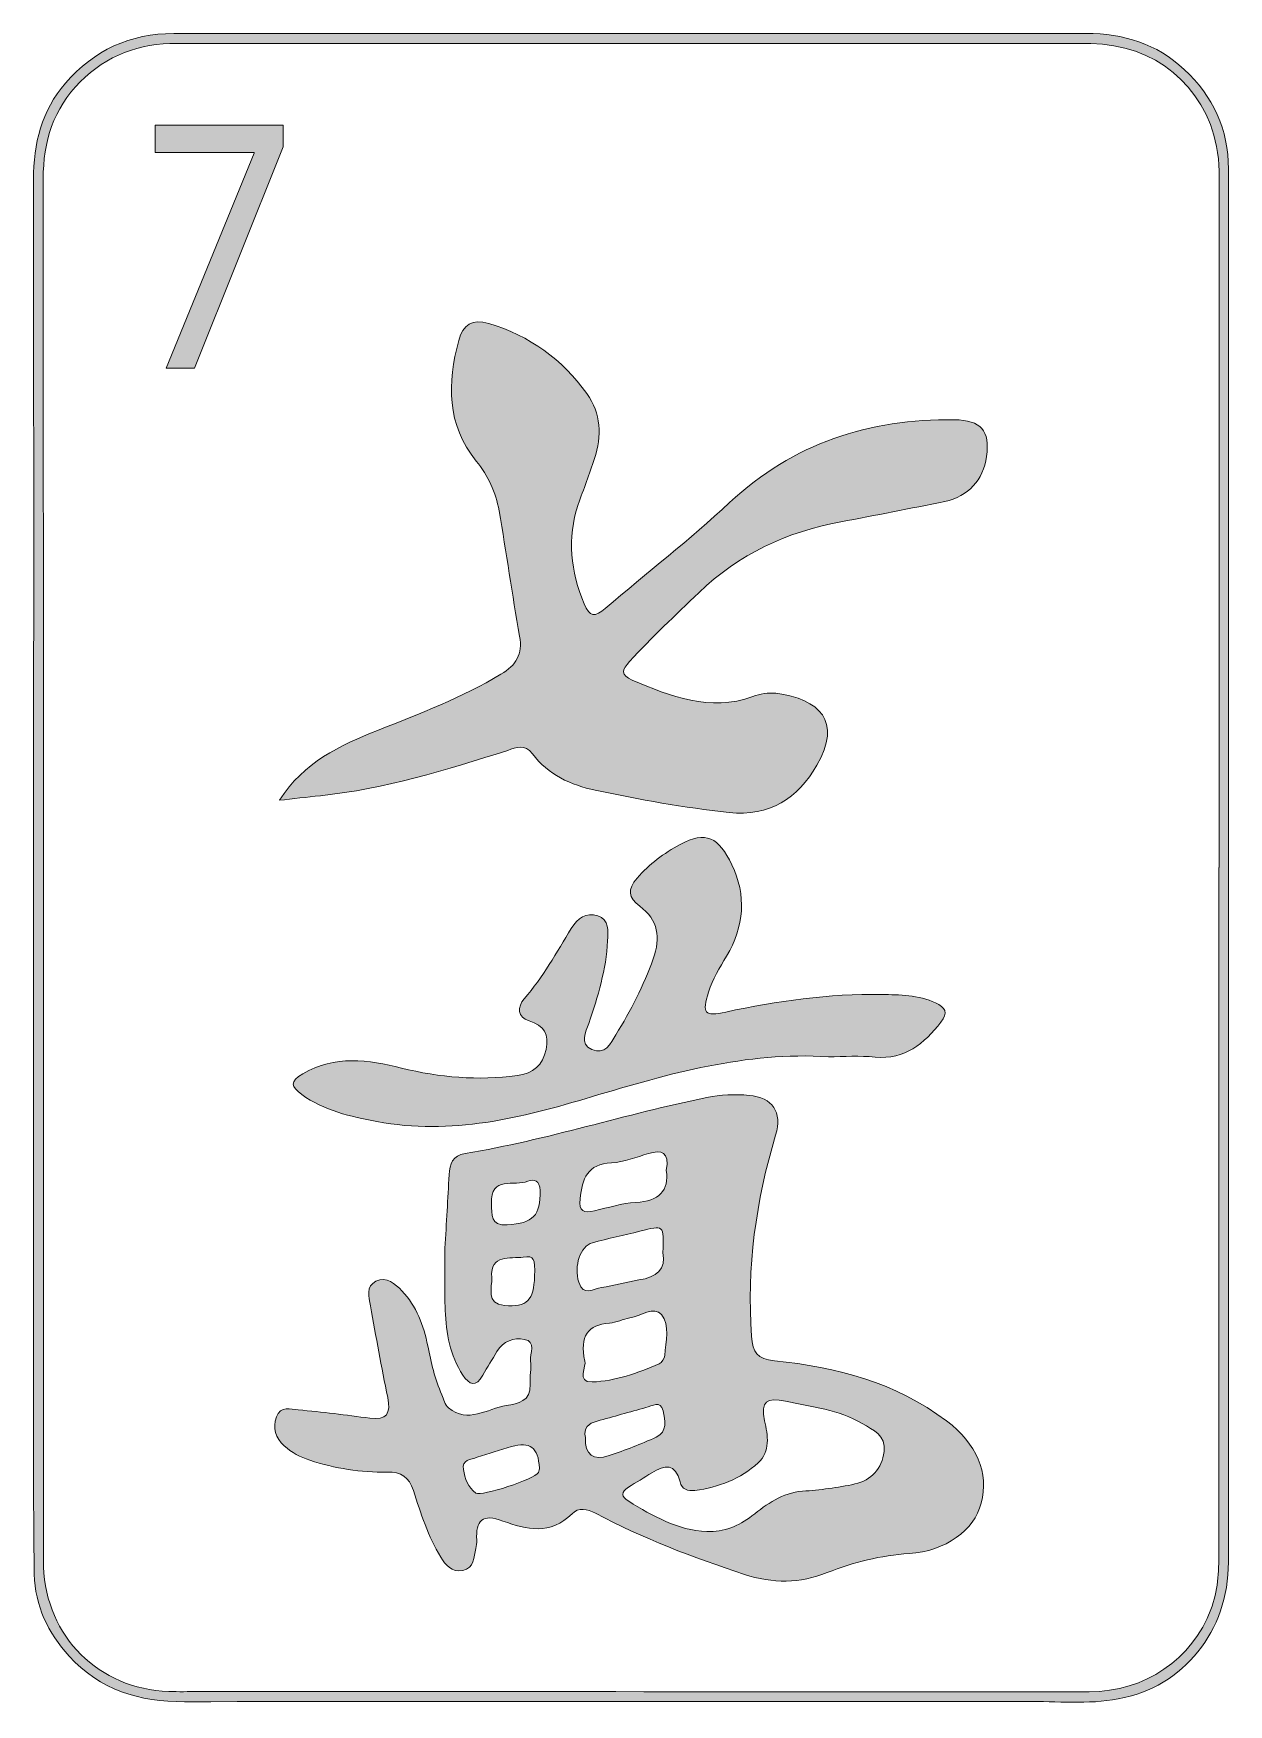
# Model space of a CAD drawing. Extents: x 88 to 399, y -2018 to -1583.
import ezdxf

# ---------------------------------------------------------------- set-up
doc = ezdxf.new("R2010")
doc.units = 0
doc.header["$MEASUREMENT"] = 0
doc.layers.add('Layer 1', color=7, linetype='Continuous', lineweight=0)

msp = doc.modelspace()

# ---------------------------------------------------------------- hatches: boundary and pattern name
at = {"layer": 'Layer 1', "true_color": 0x000000, "transparency": 33554687}
h = msp.add_hatch(color=18, dxfattribs=at)
h.dxf.hatch_style = 2
edge = h.paths.add_edge_path()
edge.add_spline(control_points=[(396.2, -1799.93), (396.2, -1799.93), (396.15, -1799.93), (396.15, -1799.93), (396.15, -1859.33), (396.14, -1918.73), (396.15, -1978.13), (396.15, -1983.14), (395.86, -1988.09), (394.09, -1992.86), (389.29, -2005.81), (376.86, -2014.26), (362.43, -2014.26), (285.17, -2014.25), (207.9, -2014.24), (130.64, -2014.22), (128.09, -2014.22), (125.53, -2014.29), (122.98, -2014.2), (104.8, -2013.55), (91.12, -1999.92), (90.4, -1981.76), (90.36, -1980.83), (90.38, -1979.9), (90.38, -1978.97), (90.38, -1859.59), (90.4, -1740.22), (90.34, -1620.84), (90.34, -1611.11), (92.96, -1602.57), (99.96, -1595.58), (106.92, -1588.64), (115.33, -1585.57), (125.1, -1585.57), (182.06, -1585.63), (239.03, -1585.6), (295.98, -1585.6), (318.26, -1585.6), (340.54, -1585.51), (362.81, -1585.64), (379.36, -1585.73), (392.45, -1596.54), (395.56, -1612.37), (396.4, -1616.61), (396.18, -1620.92), (396.19, -1625.21), (396.2, -1683.45), (396.2, -1741.69), (396.2, -1799.93)], knot_values=[0, 0, 0, 0, 1, 1, 1, 2, 2, 2, 3, 3, 3, 4, 4, 4, 5, 5, 5, 6, 6, 6, 7, 7, 7, 8, 8, 8, 9, 9, 9, 10, 10, 10, 11, 11, 11, 12, 12, 12, 13, 13, 13, 14, 14, 14, 15, 15, 15, 16, 16, 16, 16], degree=3, periodic=0)
edge = h.paths.add_edge_path()
edge.add_spline(control_points=[(398.63, -1851.78), (398.63, -1773.93), (398.65, -1696.08), (398.63, -1618.24), (398.63, -1607.93), (394.68, -1599.32), (387.14, -1592.32), (379.96, -1585.65), (371.32, -1582.98), (361.67, -1583), (341.6, -1583.03), (321.53, -1583.03), (301.46, -1583.03), (242.4, -1583.02), (183.35, -1583.01), (124.29, -1583), (112.95, -1583), (103.57, -1587.34), (96.15, -1595.9), (89.87, -1603.12), (87.79, -1611.63), (87.81, -1621.02), (87.89, -1680.54), (87.85, -1740.06), (87.85, -1799.57), (87.85, -1849.23), (87.83, -1898.89), (87.85, -1948.54), (87.85, -1960.25), (87.79, -1971.97), (88.03, -1983.68), (88.2, -1991.89), (91.55, -1998.93), (97.07, -2004.98), (105.14, -2013.83), (115.34, -2016.88), (127.08, -2016.86), (200.05, -2016.74), (273.03, -2016.83), (346, -2016.77), (354, -2016.75), (362.06, -2017.6), (369.98, -2016.13), (387.02, -2012.96), (398.63, -1998.51), (398.64, -1980.56), (398.67, -1937.63), (398.63, -1894.71), (398.63, -1851.78)], knot_values=[0, 0, 0, 0, 1, 1, 1, 2, 2, 2, 3, 3, 3, 4, 4, 4, 5, 5, 5, 6, 6, 6, 7, 7, 7, 8, 8, 8, 9, 9, 9, 10, 10, 10, 11, 11, 11, 12, 12, 12, 13, 13, 13, 14, 14, 14, 15, 15, 15, 16, 16, 16, 16], degree=3, periodic=0)
at = {"layer": 'Layer 1', "true_color": 0x831618, "transparency": 33554687}
h = msp.add_hatch(color=246, dxfattribs=at)
h.dxf.hatch_style = 2
h.paths.add_polyline_path([(119.42, -1606.82), (119.42, -1613.91), (145.25, -1613.91), (145.25, -1614.11), (122.34, -1670), (129.73, -1670), (152.72, -1612.45), (152.72, -1606.82)])
at = {"layer": 'Layer 1', "true_color": 0x000000, "transparency": 33554687}
h = msp.add_hatch(color=18, dxfattribs=at)
h.dxf.hatch_style = 2
edge = h.paths.add_edge_path()
edge.add_spline(control_points=[(151.77, -1782.41), (158.08, -1772.52), (167.6, -1768.12), (177.31, -1764.25), (188.25, -1759.89), (199.25, -1755.75), (209.4, -1749.64), (213.36, -1747.25), (215.12, -1744.47), (214.27, -1739.74), (212.33, -1728.89), (210.81, -1717.96), (208.9, -1707.11), (208.06, -1702.36), (206.07, -1698), (202.99, -1694.19), (195.28, -1684.64), (195.4, -1673.93), (198.44, -1662.81), (199.57, -1658.69), (201.9, -1657.16), (206.23, -1658.43), (216.89, -1661.57), (225.35, -1667.76), (231.77, -1676.66), (235.48, -1681.8), (235.61, -1687.67), (233.73, -1693.57), (232.45, -1697.59), (230.88, -1701.52), (229.51, -1705.51), (226.5, -1714.32), (227.57, -1722.84), (231.04, -1731.32), (232.49, -1734.87), (233.91, -1734.78), (236.55, -1732.52), (247.3, -1723.31), (258.55, -1714.64), (268.89, -1704.99), (285.48, -1689.5), (305.12, -1683.19), (327.36, -1683.46), (334.25, -1683.55), (336.68, -1686.24), (335.72, -1693.05), (334.86, -1699.09), (330.95, -1703.42), (324.87, -1704.68), (315.87, -1706.54), (306.85, -1708.3), (297.82, -1709.99), (283.72, -1712.61), (271.3, -1718.38), (260.86, -1728.43), (254.76, -1734.29), (248.6, -1740.09), (242.85, -1746.31), (240.91, -1748.41), (240.48, -1749.89), (243.53, -1751.16), (253.63, -1755.34), (263.68, -1759.54), (274.93, -1755.43), (276.79, -1754.75), (278.97, -1754.34), (280.9, -1754.59), (292.33, -1756.1), (298.2, -1761.85), (291.6, -1773.31), (286.68, -1781.86), (279.22, -1786.74), (268.75, -1785.61), (257.03, -1784.35), (245.46, -1782.2), (233.95, -1779.79), (227.61, -1778.47), (221.65, -1775.78), (217.59, -1770.3), (215.62, -1767.64), (213.41, -1768.73), (211.17, -1769.44), (195.21, -1774.51), (179.23, -1779.49), (162.46, -1781.23), (158.89, -1781.6), (155.33, -1782.01), (151.77, -1782.41)], knot_values=[0, 0, 0, 0, 1, 1, 1, 2, 2, 2, 3, 3, 3, 4, 4, 4, 5, 5, 5, 6, 6, 6, 7, 7, 7, 8, 8, 8, 9, 9, 9, 10, 10, 10, 11, 11, 11, 12, 12, 12, 13, 13, 13, 14, 14, 14, 15, 15, 15, 16, 16, 16, 17, 17, 17, 18, 18, 18, 19, 19, 19, 20, 20, 20, 21, 21, 21, 22, 22, 22, 23, 23, 23, 24, 24, 24, 25, 25, 25, 26, 26, 26, 27, 27, 27, 28, 28, 28, 29, 29, 29, 29], degree=3, periodic=0)
at = {"layer": 'Layer 1', "true_color": 0x831618, "transparency": 33554687}
h = msp.add_hatch(color=246, dxfattribs=at)
h.dxf.hatch_style = 2
edge = h.paths.add_edge_path()
edge.add_spline(control_points=[(294.6, -1849.12), (273.25, -1847.76), (253.09, -1853.49), (232.98, -1859.54), (214.75, -1865.02), (196.41, -1869.65), (177.12, -1865.95), (170.23, -1864.63), (163.42, -1863.18), (157.57, -1858.94), (154.69, -1856.86), (154.51, -1855.57), (157.87, -1853.57), (166.26, -1848.57), (174.86, -1849.92), (183.54, -1852.06), (193.46, -1854.51), (203.44, -1855.37), (213.62, -1854.02), (217.83, -1853.46), (220.25, -1851.32), (221.14, -1847.21), (221.98, -1843.3), (220.7, -1841.04), (216.71, -1839.79), (213.74, -1838.85), (213.57, -1836.23), (215.48, -1834.03), (220.33, -1828.43), (223.89, -1822), (227.71, -1815.73), (229.32, -1813.09), (231.56, -1811.46), (234.57, -1812.46), (237.64, -1813.47), (237.31, -1816.39), (237.16, -1819), (236.75, -1826.42), (234.67, -1833.45), (232.28, -1840.43), (231.49, -1842.72), (229.74, -1845.7), (233.03, -1847.23), (236.44, -1848.82), (237.9, -1845.66), (239.3, -1843.39), (243.17, -1837.13), (246.49, -1830.6), (249.01, -1823.64), (251, -1818.14), (250.36, -1813.54), (245.49, -1809.94), (242.5, -1807.72), (242.31, -1805.58), (244.82, -1802.67), (248.01, -1798.97), (251.8, -1796.22), (256.03, -1793.91), (262.7, -1790.25), (266.08, -1792.08), (269.48, -1799.18), (273.26, -1807.06), (272.71, -1815.28), (268.08, -1822.96), (266.28, -1825.95), (264.49, -1828.94), (263.43, -1832.31), (261.67, -1837.88), (262.28, -1838.7), (267.93, -1837.48), (281.27, -1834.62), (294.71, -1832.69), (308.39, -1832.92), (313.14, -1833), (317.95, -1833.06), (322.45, -1835.08), (325.05, -1836.25), (325.75, -1837.65), (323.83, -1840.1), (319.46, -1845.69), (314.57, -1849.96), (306.73, -1849.19), (302.73, -1848.79), (298.65, -1849.12), (294.6, -1849.12)], knot_values=[0, 0, 0, 0, 1, 1, 1, 2, 2, 2, 3, 3, 3, 4, 4, 4, 5, 5, 5, 6, 6, 6, 7, 7, 7, 8, 8, 8, 9, 9, 9, 10, 10, 10, 11, 11, 11, 12, 12, 12, 13, 13, 13, 14, 14, 14, 15, 15, 15, 16, 16, 16, 17, 17, 17, 18, 18, 18, 19, 19, 19, 20, 20, 20, 21, 21, 21, 22, 22, 22, 23, 23, 23, 24, 24, 24, 25, 25, 25, 26, 26, 26, 27, 27, 27, 28, 28, 28, 28], degree=3, periodic=0)
h = msp.add_hatch(color=246, dxfattribs=at)
h.dxf.hatch_style = 2
edge = h.paths.add_edge_path()
edge.add_spline(control_points=[(206.92, -1887.33), (207.15, -1890.09), (206.55, -1893.14), (211.06, -1892.84), (217.82, -1892.41), (219.73, -1890.45), (219.58, -1883.87), (219.52, -1881.37), (218.05, -1880.83), (216.41, -1881.5), (212.96, -1882.91), (206.62, -1879.94), (206.92, -1887.33)], knot_values=[0, 0, 0, 0, 1, 1, 1, 2, 2, 2, 3, 3, 3, 4, 4, 4, 4], degree=3, periodic=0)
edge = h.paths.add_edge_path()
edge.add_spline(control_points=[(218.15, -1906.19), (218.29, -1901.58), (218.05, -1900.82), (215.22, -1901.22), (211.83, -1901.69), (206.6, -1900.34), (207, -1906.52), (207.18, -1909.18), (205.39, -1913.38), (210.31, -1913.8), (216.21, -1914.3), (217.96, -1912.43), (218.15, -1906.19)], knot_values=[0, 0, 0, 0, 1, 1, 1, 2, 2, 2, 3, 3, 3, 4, 4, 4, 4], degree=3, periodic=0)
edge = h.paths.add_edge_path()
edge.add_spline(control_points=[(219.41, -1956.12), (219.14, -1950.7), (216.91, -1949.09), (212.13, -1950.52), (209.16, -1951.41), (206.19, -1952.31), (203.25, -1953.29), (201.61, -1953.83), (199.17, -1953.91), (199.65, -1956.48), (200.07, -1958.75), (200.77, -1961.18), (202.88, -1962.58), (204.36, -1963.56), (218.26, -1958.93), (219.15, -1957.27), (219.39, -1956.83), (219.38, -1956.25), (219.41, -1956.12)], knot_values=[0, 0, 0, 0, 1, 1, 1, 2, 2, 2, 3, 3, 3, 4, 4, 4, 5, 5, 5, 6, 6, 6, 6], degree=3, periodic=0)
edge = h.paths.add_edge_path()
edge.add_spline(control_points=[(231.37, -1948.16), (231.19, -1952.68), (233.43, -1954.24), (237.57, -1952.83), (241.72, -1951.42), (245.85, -1949.89), (249.81, -1948.03), (252.73, -1946.65), (252.17, -1943.61), (251.61, -1941.21), (250.94, -1938.33), (248.69, -1939.97), (247.12, -1940.37), (242.87, -1941.46), (238.67, -1942.76), (234.43, -1943.86), (232.12, -1944.46), (230.87, -1945.65), (231.37, -1948.16)], knot_values=[0, 0, 0, 0, 1, 1, 1, 2, 2, 2, 3, 3, 3, 4, 4, 4, 5, 5, 5, 6, 6, 6, 6], degree=3, periodic=0)
edge = h.paths.add_edge_path()
edge.add_spline(control_points=[(252.41, -1878.66), (253.31, -1873.74), (251.21, -1873.27), (247.78, -1874.28), (244.62, -1875.22), (241.43, -1876.56), (238.2, -1876.71), (231.88, -1877), (230.54, -1880.84), (229.99, -1886.05), (229.63, -1889.44), (230.95, -1889.85), (233.72, -1889.2), (237.3, -1888.36), (240.88, -1887.23), (244.5, -1887), (250.44, -1886.63), (253.26, -1884.03), (252.41, -1878.66)], knot_values=[0, 0, 0, 0, 1, 1, 1, 2, 2, 2, 3, 3, 3, 4, 4, 4, 5, 5, 5, 6, 6, 6, 6], degree=3, periodic=0)
edge = h.paths.add_edge_path()
edge.add_spline(control_points=[(251.54, -1900.06), (251.78, -1892.81), (251.79, -1892.86), (245.53, -1894.5), (241.44, -1895.57), (237.27, -1896.36), (233.2, -1897.49), (230.02, -1898.37), (228.35, -1903.45), (229.65, -1907.76), (230.8, -1911.55), (233.52, -1909.44), (235.56, -1909.15), (238.83, -1908.68), (242.02, -1907.66), (245.29, -1907.17), (249.85, -1906.49), (252.43, -1904.44), (251.54, -1900.06)], knot_values=[0, 0, 0, 0, 1, 1, 1, 2, 2, 2, 3, 3, 3, 4, 4, 4, 5, 5, 5, 6, 6, 6, 6], degree=3, periodic=0)
edge = h.paths.add_edge_path()
edge.add_spline(control_points=[(231.21, -1928.28), (231.85, -1929.34), (228.78, -1933.89), (233.16, -1933.69), (239.13, -1933.43), (245, -1931.43), (250.55, -1928.96), (251.24, -1928.65), (251.96, -1927.59), (252.02, -1926.83), (252.31, -1923.2), (253.39, -1918.92), (251.14, -1916.18), (249.25, -1913.89), (245.73, -1916.56), (242.95, -1917.03), (241.15, -1917.34), (239.42, -1918.23), (237.63, -1918.38), (232.03, -1918.84), (229.81, -1921.72), (231.21, -1928.28)], knot_values=[0, 0, 0, 0, 1, 1, 1, 2, 2, 2, 3, 3, 3, 4, 4, 4, 5, 5, 5, 6, 6, 6, 7, 7, 7, 7], degree=3, periodic=0)
edge = h.paths.add_edge_path()
edge.add_spline(control_points=[(262.95, -1972.61), (267.38, -1972.71), (271.23, -1971.25), (274.69, -1968.53), (278.59, -1965.47), (282.52, -1962.53), (287.82, -1962.12), (292.39, -1961.77), (296.99, -1961.24), (301.45, -1960.23), (305.73, -1959.26), (308.51, -1956.28), (309.09, -1951.8), (309.63, -1947.63), (306.19, -1946.16), (303.4, -1944.51), (297.25, -1940.87), (290.21, -1940.19), (283.4, -1938.68), (278.62, -1937.63), (276.86, -1938.71), (278, -1943.8), (278.84, -1947.57), (279.53, -1951.78), (276.29, -1954.74), (271.7, -1958.93), (266.02, -1961.08), (259.86, -1961.91), (257.96, -1962.17), (256.47, -1961.57), (256.01, -1959.67), (254.8, -1954.77), (252.02, -1955.27), (248.66, -1957.33), (246.63, -1958.59), (244.57, -1959.81), (242.54, -1961.06), (240.48, -1962.33), (240.72, -1963.6), (242.63, -1964.74), (248.95, -1968.53), (255.29, -1972.27), (262.95, -1972.61)], knot_values=[0, 0, 0, 0, 1, 1, 1, 2, 2, 2, 3, 3, 3, 4, 4, 4, 5, 5, 5, 6, 6, 6, 7, 7, 7, 8, 8, 8, 9, 9, 9, 10, 10, 10, 11, 11, 11, 12, 12, 12, 13, 13, 13, 14, 14, 14, 14], degree=3, periodic=0)
edge = h.paths.add_edge_path()
edge.add_spline(control_points=[(194.85, -1898.94), (195.22, -1892.28), (195.57, -1886.04), (195.92, -1879.79), (196.07, -1877.01), (196.84, -1874.81), (200.11, -1874.27), (221.37, -1870.76), (241.89, -1864.02), (262.96, -1859.71), (266.52, -1858.98), (270.31, -1858.85), (273.94, -1859.16), (280.08, -1859.67), (282.65, -1863.54), (280.85, -1869.5), (275.72, -1886.59), (273.3, -1903.94), (274.6, -1921.81), (274.9, -1926.01), (276.02, -1927.77), (280.58, -1928.21), (296.7, -1929.77), (312.07, -1933.85), (325.31, -1943.84), (333.21, -1949.8), (336.39, -1957.25), (334.32, -1965.26), (332.52, -1972.22), (324.97, -1977.74), (315.62, -1978.33), (308.17, -1978.8), (301.14, -1980.54), (294.24, -1983.28), (287.17, -1986.09), (280.13, -1986.17), (272.72, -1983.74), (259.41, -1979.36), (246.38, -1974.41), (234, -1967.85), (231.8, -1966.68), (229.64, -1966.24), (227.89, -1968), (222.35, -1973.56), (216.03, -1972.12), (209.93, -1969.86), (204.54, -1967.86), (202.86, -1969.7), (203.09, -1974.84), (203.12, -1975.57), (203.06, -1976.33), (202.88, -1977.03), (202.29, -1979.26), (202.53, -1982.1), (199.46, -1982.74), (196.58, -1983.35), (194.97, -1981.2), (193.73, -1979.23), (190.38, -1973.9), (188.6, -1967.86), (186.63, -1961.95), (185.44, -1958.4), (183.51, -1957.07), (179.78, -1957.13), (172.95, -1957.25), (166.23, -1956.17), (159.7, -1954.05), (157.2, -1953.25), (154.94, -1952.06), (153.03, -1950.29), (150.82, -1948.25), (149.93, -1945.74), (150.98, -1942.8), (152.05, -1939.82), (154.72, -1940.79), (156.67, -1940.96), (162.9, -1941.48), (169.1, -1942.29), (175.29, -1943.13), (179.75, -1943.74), (180.78, -1941.84), (179.95, -1937.77), (178.32, -1929.85), (176.9, -1921.88), (175.44, -1913.93), (175.01, -1911.58), (174.25, -1908.8), (176.9, -1907.49), (179.65, -1906.13), (181.92, -1908.22), (183.65, -1910.02), (187.45, -1913.98), (189.3, -1919.01), (190.37, -1924.3), (191.25, -1928.64), (192.23, -1932.94), (194.01, -1937.01), (194.52, -1938.18), (194.84, -1939.67), (195.74, -1940.42), (200.84, -1944.67), (205.82, -1940.61), (210.8, -1939.83), (213.79, -1939.36), (217.22, -1938.75), (217, -1934.29), (216.91, -1932.27), (217.31, -1930.22), (217.1, -1928.23), (216.89, -1926.27), (218.64, -1923.22), (215.48, -1922.62), (212.79, -1922.1), (210, -1923.08), (208.36, -1925.79), (207.13, -1927.83), (205.87, -1929.86), (204.71, -1931.95), (202.91, -1935.19), (201.17, -1934.46), (199.49, -1931.9), (196.13, -1926.8), (195.14, -1921), (194.9, -1915.08), (194.68, -1909.57), (194.85, -1904.04), (194.85, -1898.94)], knot_values=[0, 0, 0, 0, 1, 1, 1, 2, 2, 2, 3, 3, 3, 4, 4, 4, 5, 5, 5, 6, 6, 6, 7, 7, 7, 8, 8, 8, 9, 9, 9, 10, 10, 10, 11, 11, 11, 12, 12, 12, 13, 13, 13, 14, 14, 14, 15, 15, 15, 16, 16, 16, 17, 17, 17, 18, 18, 18, 19, 19, 19, 20, 20, 20, 21, 21, 21, 22, 22, 22, 23, 23, 23, 24, 24, 24, 25, 25, 25, 26, 26, 26, 27, 27, 27, 28, 28, 28, 29, 29, 29, 30, 30, 30, 31, 31, 31, 32, 32, 32, 33, 33, 33, 34, 34, 34, 35, 35, 35, 36, 36, 36, 37, 37, 37, 38, 38, 38, 39, 39, 39, 40, 40, 40, 41, 41, 41, 42, 42, 42, 42], degree=3, periodic=0)

# ---------------------------------------------------------------- linework, layer by layer
at = {"layer": 'Layer 1'}
msp.add_lwpolyline([(119.42, -1606.82), (119.42, -1613.91), (145.25, -1613.91), (145.25, -1614.11), (122.34, -1670), (129.73, -1670), (152.72, -1612.45), (152.72, -1606.82)], close=True, dxfattribs=at)
for points, knots in [([(398.63, -1851.78), (398.63, -1773.93), (398.65, -1696.08), (398.63, -1618.24), (398.63, -1607.93), (394.68, -1599.32), (387.14, -1592.32), (379.96, -1585.65), (371.32, -1582.98), (361.67, -1583), (341.6, -1583.03), (321.53, -1583.03), (301.46, -1583.03), (242.4, -1583.02), (183.35, -1583.01), (124.29, -1583), (112.95, -1583), (103.57, -1587.34), (96.15, -1595.9), (89.87, -1603.12), (87.79, -1611.63), (87.81, -1621.02), (87.89, -1680.54), (87.85, -1740.06), (87.85, -1799.57), (87.85, -1849.23), (87.83, -1898.89), (87.85, -1948.54), (87.85, -1960.25), (87.79, -1971.97), (88.03, -1983.68), (88.2, -1991.89), (91.55, -1998.93), (97.07, -2004.98), (105.14, -2013.83), (115.34, -2016.88), (127.08, -2016.86), (200.05, -2016.74), (273.03, -2016.83), (346, -2016.77), (354, -2016.75), (362.06, -2017.6), (369.98, -2016.13), (387.02, -2012.96), (398.63, -1998.51), (398.64, -1980.56), (398.67, -1937.63), (398.63, -1894.71), (398.63, -1851.78)], [0, 0, 0, 0, 1, 1, 1, 2, 2, 2, 3, 3, 3, 4, 4, 4, 5, 5, 5, 6, 6, 6, 7, 7, 7, 8, 8, 8, 9, 9, 9, 10, 10, 10, 11, 11, 11, 12, 12, 12, 13, 13, 13, 14, 14, 14, 15, 15, 15, 16, 16, 16, 16]), ([(396.2, -1799.93), (396.2, -1799.93), (396.15, -1799.93), (396.15, -1799.93), (396.15, -1859.33), (396.14, -1918.73), (396.15, -1978.13), (396.15, -1983.14), (395.86, -1988.09), (394.09, -1992.86), (389.29, -2005.81), (376.86, -2014.26), (362.43, -2014.26), (285.17, -2014.25), (207.9, -2014.24), (130.64, -2014.22), (128.09, -2014.22), (125.53, -2014.29), (122.98, -2014.2), (104.8, -2013.55), (91.12, -1999.92), (90.4, -1981.76), (90.36, -1980.83), (90.38, -1979.9), (90.38, -1978.97), (90.38, -1859.59), (90.4, -1740.22), (90.34, -1620.84), (90.34, -1611.11), (92.96, -1602.57), (99.96, -1595.58), (106.92, -1588.64), (115.33, -1585.57), (125.1, -1585.57), (182.06, -1585.63), (239.03, -1585.6), (295.98, -1585.6), (318.26, -1585.6), (340.54, -1585.51), (362.81, -1585.64), (379.36, -1585.73), (392.45, -1596.54), (395.56, -1612.37), (396.4, -1616.61), (396.18, -1620.92), (396.19, -1625.21), (396.2, -1683.45), (396.2, -1741.69), (396.2, -1799.93)], [0, 0, 0, 0, 1, 1, 1, 2, 2, 2, 3, 3, 3, 4, 4, 4, 5, 5, 5, 6, 6, 6, 7, 7, 7, 8, 8, 8, 9, 9, 9, 10, 10, 10, 11, 11, 11, 12, 12, 12, 13, 13, 13, 14, 14, 14, 15, 15, 15, 16, 16, 16, 16]), ([(396.2, -1799.93), (396.2, -1799.93), (396.15, -1799.93), (396.15, -1799.93), (396.15, -1859.33), (396.14, -1918.73), (396.15, -1978.13), (396.15, -1983.14), (395.86, -1988.09), (394.09, -1992.86), (389.29, -2005.81), (376.86, -2014.26), (362.43, -2014.26), (285.17, -2014.25), (207.9, -2014.24), (130.64, -2014.22), (128.09, -2014.22), (125.53, -2014.29), (122.98, -2014.2), (104.8, -2013.55), (91.12, -1999.92), (90.4, -1981.76), (90.36, -1980.83), (90.38, -1979.9), (90.38, -1978.97), (90.38, -1859.59), (90.4, -1740.22), (90.34, -1620.84), (90.34, -1611.11), (92.96, -1602.57), (99.96, -1595.58), (106.92, -1588.64), (115.33, -1585.57), (125.1, -1585.57), (182.06, -1585.63), (239.03, -1585.6), (295.98, -1585.6), (318.26, -1585.6), (340.54, -1585.51), (362.81, -1585.64), (379.36, -1585.73), (392.45, -1596.54), (395.56, -1612.37), (396.4, -1616.61), (396.18, -1620.92), (396.19, -1625.21), (396.2, -1683.45), (396.2, -1741.69), (396.2, -1799.93)], [0, 0, 0, 0, 1, 1, 1, 2, 2, 2, 3, 3, 3, 4, 4, 4, 5, 5, 5, 6, 6, 6, 7, 7, 7, 8, 8, 8, 9, 9, 9, 10, 10, 10, 11, 11, 11, 12, 12, 12, 13, 13, 13, 14, 14, 14, 15, 15, 15, 16, 16, 16, 16]), ([(151.77, -1782.41), (158.08, -1772.52), (167.6, -1768.12), (177.31, -1764.25), (188.25, -1759.89), (199.25, -1755.75), (209.4, -1749.64), (213.36, -1747.25), (215.12, -1744.47), (214.27, -1739.74), (212.33, -1728.89), (210.81, -1717.96), (208.9, -1707.11), (208.06, -1702.36), (206.07, -1698), (202.99, -1694.19), (195.28, -1684.64), (195.4, -1673.93), (198.44, -1662.81), (199.57, -1658.69), (201.9, -1657.16), (206.23, -1658.43), (216.89, -1661.57), (225.35, -1667.76), (231.77, -1676.66), (235.48, -1681.8), (235.61, -1687.67), (233.73, -1693.57), (232.45, -1697.59), (230.88, -1701.52), (229.51, -1705.51), (226.5, -1714.32), (227.57, -1722.84), (231.04, -1731.32), (232.49, -1734.87), (233.91, -1734.78), (236.55, -1732.52), (247.3, -1723.31), (258.55, -1714.64), (268.89, -1704.99), (285.48, -1689.5), (305.12, -1683.19), (327.36, -1683.46), (334.25, -1683.55), (336.68, -1686.24), (335.72, -1693.05), (334.86, -1699.09), (330.95, -1703.42), (324.87, -1704.68), (315.87, -1706.54), (306.85, -1708.3), (297.82, -1709.99), (283.72, -1712.61), (271.3, -1718.38), (260.86, -1728.43), (254.76, -1734.29), (248.6, -1740.09), (242.85, -1746.31), (240.91, -1748.41), (240.48, -1749.89), (243.53, -1751.16), (253.63, -1755.34), (263.68, -1759.54), (274.93, -1755.43), (276.79, -1754.75), (278.97, -1754.34), (280.9, -1754.59), (292.33, -1756.1), (298.2, -1761.85), (291.6, -1773.31), (286.68, -1781.86), (279.22, -1786.74), (268.75, -1785.61), (257.03, -1784.35), (245.46, -1782.2), (233.95, -1779.79), (227.61, -1778.47), (221.65, -1775.78), (217.59, -1770.3), (215.62, -1767.64), (213.41, -1768.73), (211.17, -1769.44), (195.21, -1774.51), (179.23, -1779.49), (162.46, -1781.23), (158.89, -1781.6), (155.33, -1782.01), (151.77, -1782.41)], [0, 0, 0, 0, 1, 1, 1, 2, 2, 2, 3, 3, 3, 4, 4, 4, 5, 5, 5, 6, 6, 6, 7, 7, 7, 8, 8, 8, 9, 9, 9, 10, 10, 10, 11, 11, 11, 12, 12, 12, 13, 13, 13, 14, 14, 14, 15, 15, 15, 16, 16, 16, 17, 17, 17, 18, 18, 18, 19, 19, 19, 20, 20, 20, 21, 21, 21, 22, 22, 22, 23, 23, 23, 24, 24, 24, 25, 25, 25, 26, 26, 26, 27, 27, 27, 28, 28, 28, 29, 29, 29, 29]), ([(294.6, -1849.12), (273.25, -1847.76), (253.09, -1853.49), (232.98, -1859.54), (214.75, -1865.02), (196.41, -1869.65), (177.12, -1865.95), (170.23, -1864.63), (163.42, -1863.18), (157.57, -1858.94), (154.69, -1856.86), (154.51, -1855.57), (157.87, -1853.57), (166.26, -1848.57), (174.86, -1849.92), (183.54, -1852.06), (193.46, -1854.51), (203.44, -1855.37), (213.62, -1854.02), (217.83, -1853.46), (220.25, -1851.32), (221.14, -1847.21), (221.98, -1843.3), (220.7, -1841.04), (216.71, -1839.79), (213.74, -1838.85), (213.57, -1836.23), (215.48, -1834.03), (220.33, -1828.43), (223.89, -1822), (227.71, -1815.73), (229.32, -1813.09), (231.56, -1811.46), (234.57, -1812.46), (237.64, -1813.47), (237.31, -1816.39), (237.16, -1819), (236.75, -1826.42), (234.67, -1833.45), (232.28, -1840.43), (231.49, -1842.72), (229.74, -1845.7), (233.03, -1847.23), (236.44, -1848.82), (237.9, -1845.66), (239.3, -1843.39), (243.17, -1837.13), (246.49, -1830.6), (249.01, -1823.64), (251, -1818.14), (250.36, -1813.54), (245.49, -1809.94), (242.5, -1807.72), (242.31, -1805.58), (244.82, -1802.67), (248.01, -1798.97), (251.8, -1796.22), (256.03, -1793.91), (262.7, -1790.25), (266.08, -1792.08), (269.48, -1799.18), (273.26, -1807.06), (272.71, -1815.28), (268.08, -1822.96), (266.28, -1825.95), (264.49, -1828.94), (263.43, -1832.31), (261.67, -1837.88), (262.28, -1838.7), (267.93, -1837.48), (281.27, -1834.62), (294.71, -1832.69), (308.39, -1832.92), (313.14, -1833), (317.95, -1833.06), (322.45, -1835.08), (325.05, -1836.25), (325.75, -1837.65), (323.83, -1840.1), (319.46, -1845.69), (314.57, -1849.96), (306.73, -1849.19), (302.73, -1848.79), (298.65, -1849.12), (294.6, -1849.12)], [0, 0, 0, 0, 1, 1, 1, 2, 2, 2, 3, 3, 3, 4, 4, 4, 5, 5, 5, 6, 6, 6, 7, 7, 7, 8, 8, 8, 9, 9, 9, 10, 10, 10, 11, 11, 11, 12, 12, 12, 13, 13, 13, 14, 14, 14, 15, 15, 15, 16, 16, 16, 17, 17, 17, 18, 18, 18, 19, 19, 19, 20, 20, 20, 21, 21, 21, 22, 22, 22, 23, 23, 23, 24, 24, 24, 25, 25, 25, 26, 26, 26, 27, 27, 27, 28, 28, 28, 28]), ([(194.85, -1898.94), (195.22, -1892.28), (195.57, -1886.04), (195.92, -1879.79), (196.07, -1877.01), (196.84, -1874.81), (200.11, -1874.27), (221.37, -1870.76), (241.89, -1864.02), (262.96, -1859.71), (266.52, -1858.98), (270.31, -1858.85), (273.94, -1859.16), (280.08, -1859.67), (282.65, -1863.54), (280.85, -1869.5), (275.72, -1886.59), (273.3, -1903.94), (274.6, -1921.81), (274.9, -1926.01), (276.02, -1927.77), (280.58, -1928.21), (296.7, -1929.77), (312.07, -1933.85), (325.31, -1943.84), (333.21, -1949.8), (336.39, -1957.25), (334.32, -1965.26), (332.52, -1972.22), (324.97, -1977.74), (315.62, -1978.33), (308.17, -1978.8), (301.14, -1980.54), (294.24, -1983.28), (287.17, -1986.09), (280.13, -1986.17), (272.72, -1983.74), (259.41, -1979.36), (246.38, -1974.41), (234, -1967.85), (231.8, -1966.68), (229.64, -1966.24), (227.89, -1968), (222.35, -1973.56), (216.03, -1972.12), (209.93, -1969.86), (204.54, -1967.86), (202.86, -1969.7), (203.09, -1974.84), (203.12, -1975.57), (203.06, -1976.33), (202.88, -1977.03), (202.29, -1979.26), (202.53, -1982.1), (199.46, -1982.74), (196.58, -1983.35), (194.97, -1981.2), (193.73, -1979.23), (190.38, -1973.9), (188.6, -1967.86), (186.63, -1961.95), (185.44, -1958.4), (183.51, -1957.07), (179.78, -1957.13), (172.95, -1957.25), (166.23, -1956.17), (159.7, -1954.05), (157.2, -1953.25), (154.94, -1952.06), (153.03, -1950.29), (150.82, -1948.25), (149.93, -1945.74), (150.98, -1942.8), (152.05, -1939.82), (154.72, -1940.79), (156.67, -1940.96), (162.9, -1941.48), (169.1, -1942.29), (175.29, -1943.13), (179.75, -1943.74), (180.78, -1941.84), (179.95, -1937.77), (178.32, -1929.85), (176.9, -1921.88), (175.44, -1913.93), (175.01, -1911.58), (174.25, -1908.8), (176.9, -1907.49), (179.65, -1906.13), (181.92, -1908.22), (183.65, -1910.02), (187.45, -1913.98), (189.3, -1919.01), (190.37, -1924.3), (191.25, -1928.64), (192.23, -1932.94), (194.01, -1937.01), (194.52, -1938.18), (194.84, -1939.67), (195.74, -1940.42), (200.84, -1944.67), (205.82, -1940.61), (210.8, -1939.83), (213.79, -1939.36), (217.22, -1938.75), (217, -1934.29), (216.91, -1932.27), (217.31, -1930.22), (217.1, -1928.23), (216.89, -1926.27), (218.64, -1923.22), (215.48, -1922.62), (212.79, -1922.1), (210, -1923.08), (208.36, -1925.79), (207.13, -1927.83), (205.87, -1929.86), (204.71, -1931.95), (202.91, -1935.19), (201.17, -1934.46), (199.49, -1931.9), (196.13, -1926.8), (195.14, -1921), (194.9, -1915.08), (194.68, -1909.57), (194.85, -1904.04), (194.85, -1898.94)], [0, 0, 0, 0, 1, 1, 1, 2, 2, 2, 3, 3, 3, 4, 4, 4, 5, 5, 5, 6, 6, 6, 7, 7, 7, 8, 8, 8, 9, 9, 9, 10, 10, 10, 11, 11, 11, 12, 12, 12, 13, 13, 13, 14, 14, 14, 15, 15, 15, 16, 16, 16, 17, 17, 17, 18, 18, 18, 19, 19, 19, 20, 20, 20, 21, 21, 21, 22, 22, 22, 23, 23, 23, 24, 24, 24, 25, 25, 25, 26, 26, 26, 27, 27, 27, 28, 28, 28, 29, 29, 29, 30, 30, 30, 31, 31, 31, 32, 32, 32, 33, 33, 33, 34, 34, 34, 35, 35, 35, 36, 36, 36, 37, 37, 37, 38, 38, 38, 39, 39, 39, 40, 40, 40, 41, 41, 41, 42, 42, 42, 42]), ([(252.41, -1878.66), (253.31, -1873.74), (251.21, -1873.27), (247.78, -1874.28), (244.62, -1875.22), (241.43, -1876.56), (238.2, -1876.71), (231.88, -1877), (230.54, -1880.84), (229.99, -1886.05), (229.63, -1889.44), (230.95, -1889.85), (233.72, -1889.2), (237.3, -1888.36), (240.88, -1887.23), (244.5, -1887), (250.44, -1886.63), (253.26, -1884.03), (252.41, -1878.66)], [0, 0, 0, 0, 1, 1, 1, 2, 2, 2, 3, 3, 3, 4, 4, 4, 5, 5, 5, 6, 6, 6, 6]), ([(206.92, -1887.33), (207.15, -1890.09), (206.55, -1893.14), (211.06, -1892.84), (217.82, -1892.41), (219.73, -1890.45), (219.58, -1883.87), (219.52, -1881.37), (218.05, -1880.83), (216.41, -1881.5), (212.96, -1882.91), (206.62, -1879.94), (206.92, -1887.33)], [0, 0, 0, 0, 1, 1, 1, 2, 2, 2, 3, 3, 3, 4, 4, 4, 4]), ([(251.54, -1900.06), (251.78, -1892.81), (251.79, -1892.86), (245.53, -1894.5), (241.44, -1895.57), (237.27, -1896.36), (233.2, -1897.49), (230.02, -1898.37), (228.35, -1903.45), (229.65, -1907.76), (230.8, -1911.55), (233.52, -1909.44), (235.56, -1909.15), (238.83, -1908.68), (242.02, -1907.66), (245.29, -1907.17), (249.85, -1906.49), (252.43, -1904.44), (251.54, -1900.06)], [0, 0, 0, 0, 1, 1, 1, 2, 2, 2, 3, 3, 3, 4, 4, 4, 5, 5, 5, 6, 6, 6, 6]), ([(218.15, -1906.19), (218.29, -1901.58), (218.05, -1900.82), (215.22, -1901.22), (211.83, -1901.69), (206.6, -1900.34), (207, -1906.52), (207.18, -1909.18), (205.39, -1913.38), (210.31, -1913.8), (216.21, -1914.3), (217.96, -1912.43), (218.15, -1906.19)], [0, 0, 0, 0, 1, 1, 1, 2, 2, 2, 3, 3, 3, 4, 4, 4, 4]), ([(231.21, -1928.28), (231.85, -1929.34), (228.78, -1933.89), (233.16, -1933.69), (239.13, -1933.43), (245, -1931.43), (250.55, -1928.96), (251.24, -1928.65), (251.96, -1927.59), (252.02, -1926.83), (252.31, -1923.2), (253.39, -1918.92), (251.14, -1916.18), (249.25, -1913.89), (245.73, -1916.56), (242.95, -1917.03), (241.15, -1917.34), (239.42, -1918.23), (237.63, -1918.38), (232.03, -1918.84), (229.81, -1921.72), (231.21, -1928.28)], [0, 0, 0, 0, 1, 1, 1, 2, 2, 2, 3, 3, 3, 4, 4, 4, 5, 5, 5, 6, 6, 6, 7, 7, 7, 7]), ([(231.37, -1948.16), (231.19, -1952.68), (233.43, -1954.24), (237.57, -1952.83), (241.72, -1951.42), (245.85, -1949.89), (249.81, -1948.03), (252.73, -1946.65), (252.17, -1943.61), (251.61, -1941.21), (250.94, -1938.33), (248.69, -1939.97), (247.12, -1940.37), (242.87, -1941.46), (238.67, -1942.76), (234.43, -1943.86), (232.12, -1944.46), (230.87, -1945.65), (231.37, -1948.16)], [0, 0, 0, 0, 1, 1, 1, 2, 2, 2, 3, 3, 3, 4, 4, 4, 5, 5, 5, 6, 6, 6, 6]), ([(262.95, -1972.61), (267.38, -1972.71), (271.23, -1971.25), (274.69, -1968.53), (278.59, -1965.47), (282.52, -1962.53), (287.82, -1962.12), (292.39, -1961.77), (296.99, -1961.24), (301.45, -1960.23), (305.73, -1959.26), (308.51, -1956.28), (309.09, -1951.8), (309.63, -1947.63), (306.19, -1946.16), (303.4, -1944.51), (297.25, -1940.87), (290.21, -1940.19), (283.4, -1938.68), (278.62, -1937.63), (276.86, -1938.71), (278, -1943.8), (278.84, -1947.57), (279.53, -1951.78), (276.29, -1954.74), (271.7, -1958.93), (266.02, -1961.08), (259.86, -1961.91), (257.96, -1962.17), (256.47, -1961.57), (256.01, -1959.67), (254.8, -1954.77), (252.02, -1955.27), (248.66, -1957.33), (246.63, -1958.59), (244.57, -1959.81), (242.54, -1961.06), (240.48, -1962.33), (240.72, -1963.6), (242.63, -1964.74), (248.95, -1968.53), (255.29, -1972.27), (262.95, -1972.61)], [0, 0, 0, 0, 1, 1, 1, 2, 2, 2, 3, 3, 3, 4, 4, 4, 5, 5, 5, 6, 6, 6, 7, 7, 7, 8, 8, 8, 9, 9, 9, 10, 10, 10, 11, 11, 11, 12, 12, 12, 13, 13, 13, 14, 14, 14, 14]), ([(219.41, -1956.12), (219.14, -1950.7), (216.91, -1949.09), (212.13, -1950.52), (209.16, -1951.41), (206.19, -1952.31), (203.25, -1953.29), (201.61, -1953.83), (199.17, -1953.91), (199.65, -1956.48), (200.07, -1958.75), (200.77, -1961.18), (202.88, -1962.58), (204.36, -1963.56), (218.26, -1958.93), (219.15, -1957.27), (219.39, -1956.83), (219.38, -1956.25), (219.41, -1956.12)], [0, 0, 0, 0, 1, 1, 1, 2, 2, 2, 3, 3, 3, 4, 4, 4, 5, 5, 5, 6, 6, 6, 6])]:
    msp.add_open_spline(points, degree=3, knots=knots, dxfattribs=at)

doc.saveas('drawing.dxf')
